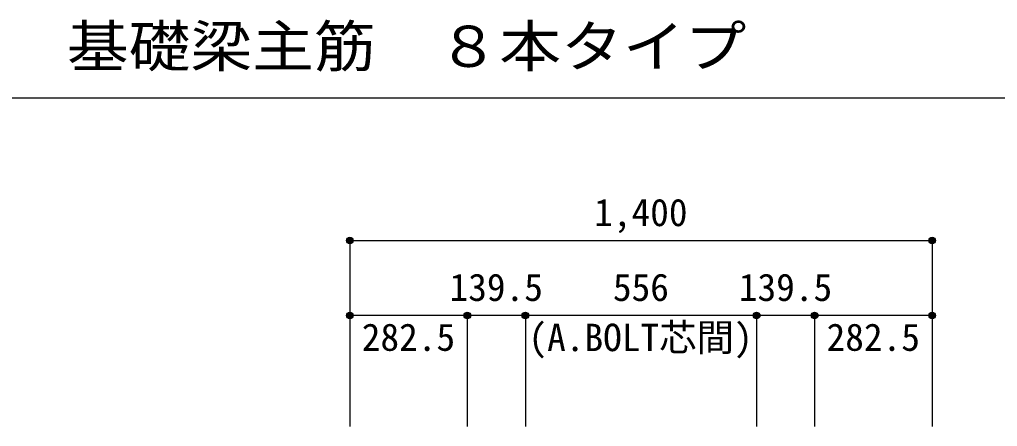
# Model space of a CAD drawing. Units: millimetres at full size, sheet at 1:30. Extents: x -5973 to 5954, y -4195 to 4201.
# Drawn here: x -942 to 1409, y -1012 to -33 of the extents above; entities that cross this region are included whole.
import ezdxf
from ezdxf.enums import TextEntityAlignment as Align

# ---------------------------------------------------------------- set-up
doc = ezdxf.new("R2010")
doc.units = ezdxf.units.MM
doc.header["$LTSCALE"] = 30
doc.header["$PDMODE"] = 32
doc.header["$PDSIZE"] = 15
for name, color, linetype in [('0-7_文字', 4, 'Continuous'), ('0-D_寸法', 4, 'Continuous'), ('6-7_文字', 7, 'Continuous'), ('F-0_枠', 6, 'Continuous')]:
    doc.layers.add(name, color=color, linetype=linetype)
doc.styles.add('ＭＳ ゴシック', font='')
doc.styles.get('ＭＳ ゴシック').set_extended_font_data('MS Gothic')

msp = doc.modelspace()

# ---------------------------------------------------------------- linework, layer by layer
at = {"layer": '0-D_寸法'}
for p, q in [((-147.56, -565.12), (-147.56, -745.12)), ((-147.56, -565.12), (-147.56, -745.12)), ((-147.56, -565.12), (1252.44, -565.12)), ((1252.44, -565.12), (1252.44, -1012.16)), ((134.94, -745.12), (-147.56, -745.12)), ((-147.56, -745.12), (-147.56, -1012.16)), ((274.44, -745.12), (134.94, -745.12)), ((134.94, -745.12), (134.94, -1012.16)), ((830.44, -745.12), (274.44, -745.12)), ((274.44, -745.12), (274.44, -1012.16)), ((969.94, -745.12), (830.44, -745.12)), ((830.44, -745.12), (830.44, -1012.16)), ((1252.44, -745.12), (969.94, -745.12)), ((969.94, -745.12), (969.94, -1012.16)), ((1252.44, -745.12), (1252.44, -1012.16))]:
    msp.add_line(p, q, dxfattribs=at)
for centre, radius in [((-147.56, -565.12), 8), ((-147.56, -565.12), 7.2), ((-147.56, -565.12), 6.4), ((-147.56, -565.12), 5.6), ((-147.56, -565.12), 4.8), ((-147.56, -565.12), 4), ((-147.56, -565.12), 3.2), ((-147.56, -565.12), 2.4), ((-147.56, -565.12), 1.6), ((1252.44, -565.12), 8), ((1252.44, -565.12), 7.2), ((1252.44, -565.12), 6.4), ((1252.44, -565.12), 5.6), ((1252.44, -565.12), 4.8), ((1252.44, -565.12), 4), ((1252.44, -565.12), 3.2), ((1252.44, -565.12), 2.4), ((1252.44, -565.12), 1.6), ((-147.56, -565.12), 0.8), ((1252.44, -565.12), 0.8), ((-147.56, -745.12), 8), ((-147.56, -745.12), 7.2), ((-147.56, -745.12), 6.4), ((-147.56, -745.12), 5.6), ((-147.56, -745.12), 4.8), ((-147.56, -745.12), 4), ((-147.56, -745.12), 3.2), ((-147.56, -745.12), 2.4), ((-147.56, -745.12), 1.6), ((-147.56, -745.12), 0.8), ((134.94, -745.12), 8), ((134.94, -745.12), 7.2), ((134.94, -745.12), 6.4), ((134.94, -745.12), 5.6), ((134.94, -745.12), 4.8), ((134.94, -745.12), 4), ((134.94, -745.12), 3.2), ((134.94, -745.12), 2.4), ((134.94, -745.12), 1.6), ((134.94, -745.12), 0.8), ((274.44, -745.12), 8), ((274.44, -745.12), 7.2), ((274.44, -745.12), 6.4), ((274.44, -745.12), 5.6), ((274.44, -745.12), 4.8), ((274.44, -745.12), 4), ((274.44, -745.12), 3.2), ((274.44, -745.12), 2.4), ((274.44, -745.12), 1.6), ((274.44, -745.12), 0.8), ((830.44, -745.12), 8), ((830.44, -745.12), 7.2), ((830.44, -745.12), 6.4), ((830.44, -745.12), 5.6), ((830.44, -745.12), 4.8), ((830.44, -745.12), 4), ((830.44, -745.12), 3.2), ((830.44, -745.12), 2.4), ((830.44, -745.12), 1.6), ((830.44, -745.12), 0.8), ((969.94, -745.12), 8), ((969.94, -745.12), 7.2), ((969.94, -745.12), 6.4), ((969.94, -745.12), 5.6), ((969.94, -745.12), 4.8), ((969.94, -745.12), 4), ((969.94, -745.12), 3.2), ((969.94, -745.12), 2.4), ((969.94, -745.12), 1.6), ((969.94, -745.12), 0.8), ((1252.44, -745.12), 8), ((1252.44, -745.12), 7.2), ((1252.44, -745.12), 6.4), ((1252.44, -745.12), 5.6), ((1252.44, -745.12), 4.8), ((1252.44, -745.12), 4), ((1252.44, -745.12), 3.2), ((1252.44, -745.12), 2.4), ((1252.44, -745.12), 1.6), ((1252.44, -745.12), 0.8)]:
    msp.add_circle(centre, radius, dxfattribs=at)
at = {"layer": '0-D_寸法', "color": 7}
for p in [(-147.56, -565.12), (-147.56, -565.12), (1252.44, -565.12), (-147.56, -745.12), (134.94, -745.12), (274.44, -745.12), (830.44, -745.12), (969.94, -745.12), (1252.44, -745.12)]:
    msp.add_point(p, dxfattribs=at)
at = {"layer": 'F-0_枠', "color": 2}
msp.add_line((-5972.88, -222.05), (3723.6, -222.05), dxfattribs=at)

# ---------------------------------------------------------------- texts
at = {"layer": '0-7_文字', "style": 'ＭＳ ゴシック'}
msp.add_text('(A.BOLT芯間)', height=65.98, dxfattribs=at).set_placement((281.92, -850.8), align=Align.BOTTOM_LEFT)
at = {"layer": '0-D_寸法', "style": 'ＭＳ ゴシック'}
for s, p in [('1,400', (439.94, -550.12)), ('139.5', (92.19, -730.12)), ('556', (484.94, -730.12)), ('139.5', (787.69, -730.12)), ('282.5', (-118.81, -850.12)), ('282.5', (998.69, -850.12))]:
    msp.add_text(s, height=65.98, dxfattribs=at).set_placement(p, align=Align.BOTTOM_LEFT)
at = {"layer": '6-7_文字', "color": 2, "style": 'ＭＳ ゴシック', "width": 1.1}
msp.add_text('\u3000\u3000基礎梁主筋\u3000８本タイプ', height=98.97, dxfattribs=at).set_placement((-1124.64, -177.05), align=Align.BOTTOM_LEFT)

doc.saveas('drawing.dxf')
